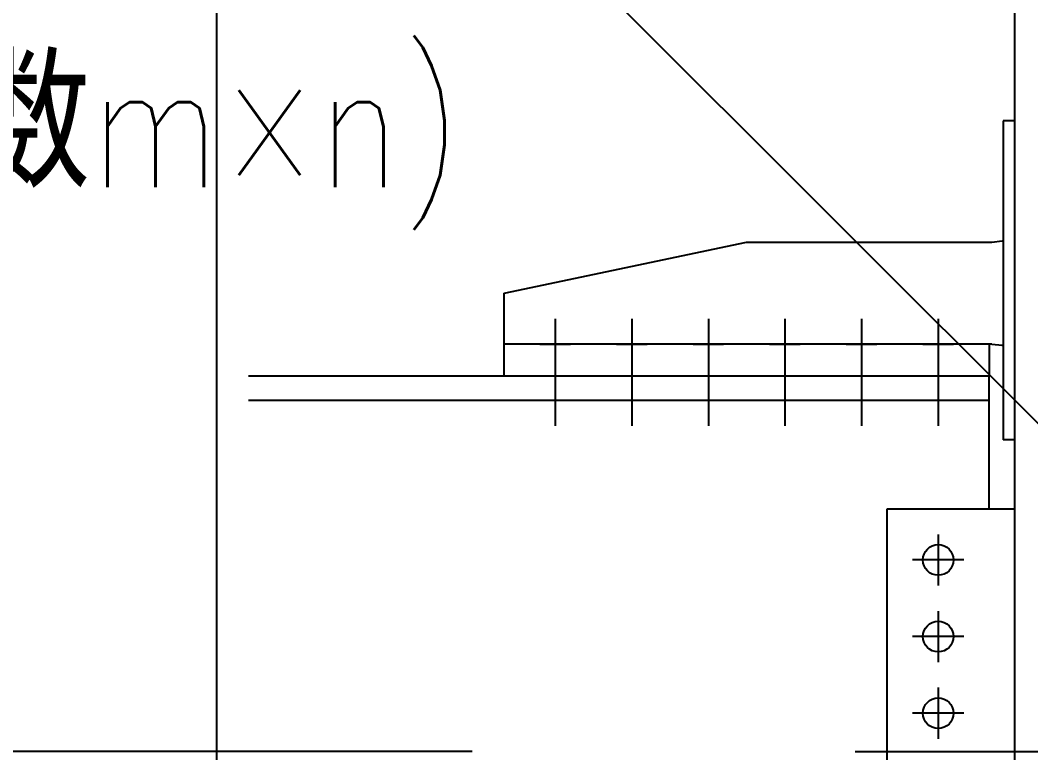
# Model space of a CAD drawing. Extents: x -668440 to 1010955, y -1678500 to 210463.
# Drawn here: x -638547 to -630634, y -732663 to -726925 of the extents above; entities that cross this region are included whole.
import ezdxf
from ezdxf.enums import TextEntityAlignment as Align

# ---------------------------------------------------------------- set-up
doc = ezdxf.new("R2010")
doc.units = 0
doc.header["$MEASUREMENT"] = 0
doc.linetypes.add('CENTER', pattern=[2, 1.25, -0.25, 0.25, -0.25])
doc.layers.get('0').update_dxf_attribs({"color": 3, "linetype": 'CONTINUOUS'})
doc.layers.get('Defpoints').update_dxf_attribs({"color": 251, "linetype": 'CONTINUOUS'})
for name, color, linetype in [('Sプレート', 1, 'CONTINUOUS'), ('Sプレート文字', 1, 'CONTINUOUS'), ('Sボルト', 2, 'CONTINUOUS'), ('S大梁', 4, 'CONTINUOUS'), ('S柱', 4, 'CONTINUOUS'), ('S金物', 6, 'CONTINUOUS'), ('通り芯', 3, 'CENTER')]:
    doc.layers.add(name, color=color, linetype=linetype)
doc.styles.add('DRACAD', font='txt', dxfattribs={"width": 0.85, "bigfont": 'extfont2'})

# ---------------------------------------------------------------- blocks, each defined once
blk = doc.blocks.new('剛接合部C1Y')
at = {"layer": 'Defpoints'}
for p, q in [((-230770.77238, -376990), (-228970.77238, -378790)), ((-230270.77238, -377890), (-229470.77238, -377890))]:
    blk.add_line(p, q, dxfattribs=at)
blk.add_lwpolyline([(-230770.77238, -378790), (-230770.77238, -376990), (-228970.77238, -376990), (-228970.77238, -378790)], close=True, dxfattribs=at)
at = {"layer": 'Sプレート'}
for p, q in [((-230145.77238, -377396), (-230154.77238, -377396)), ((-230154.77238, -377396), (-230154.77238, -377646)), ((-230155.77238, -377490.137), (-230154.77238, -377489.94432)), ((-230155.77238, -377490.137), (-230154.77238, -377489.94432)), ((-230155.77238, -377571.863), (-230154.77238, -377572.05568)), ((-230155.77238, -377571.863), (-230154.77238, -377572.05568)), ((-230145.77238, -377646), (-230154.77238, -377646)), ((-230145.77238, -377646), (-230154.77238, -377646)), ((-230245.77238, -377700, -20), (-230145.77238, -377700, -20)), ((-230245.77238, -378080), (-230245.77238, -377700))]:
    blk.add_line(p, q, dxfattribs=at)
for centre in [(-230205.77238, -377740), (-230205.77238, -377800), (-230205.77238, -377860)]:
    blk.add_circle(centre, 12, dxfattribs=at)
at = {"layer": 'Sボルト'}
for p, q in [((-230505.77238, -377551), (-230505.77238, -377635)), ((-230445.77238, -377551), (-230445.77238, -377635)), ((-230385.77238, -377551), (-230385.77238, -377635)), ((-230325.77238, -377551), (-230325.77238, -377635)), ((-230265.77238, -377551), (-230265.77238, -377635)), ((-230205.77238, -377551), (-230205.77238, -377635)), ((-230205.77238, -377720, -20), (-230205.77238, -377760, -20)), ((-230185.77238, -377740, -20), (-230225.77238, -377740, -20)), ((-230205.77238, -377740, 20), (-230205.77238, -377740, -60)), ((-230205.77238, -377755, 20), (-230205.77238, -377755, -60)), ((-230205.77238, -377780, -20), (-230205.77238, -377820, -20)), ((-230185.77238, -377800, -20), (-230225.77238, -377800, -20)), ((-230205.77238, -377800, 20), (-230205.77238, -377800, -60)), ((-230205.77238, -377840, -20), (-230205.77238, -377880, -20)), ((-230185.77238, -377860, -20), (-230225.77238, -377860, -20)), ((-230205.77238, -377860, 20), (-230205.77238, -377860, -60))]:
    blk.add_line(p, q, dxfattribs=at)
at = {"layer": 'S大梁'}
for p, q in [((-230165.77238, -377596), (-230745.77238, -377596)), ((-230165.77238, -377700), (-230165.77238, -377596)), ((-230165.77238, -377615), (-230745.77238, -377615))]:
    blk.add_line(p, q, dxfattribs=at)
at = {"layer": 'S柱'}
blk.add_line((-230145.77238, -378790), (-230145.77238, -376990), dxfattribs=at)
at = {"layer": 'S金物'}
for p, q in [((-230545.77238, -377531), (-230355.77238, -377491)), ((-230355.77238, -377491), (-230163.77238, -377491)), ((-230163.77238, -377491), (-230155.77238, -377490.137)), ((-230545.77238, -377596), (-230545.77238, -377531)), ((-230163.77238, -377571), (-230545.77238, -377571)), ((-230165.77238, -377571), (-230165.77238, -377596)), ((-230163.77238, -377571), (-230155.77238, -377571.863))]:
    blk.add_line(p, q, dxfattribs=at)
at = {"layer": 'S金物', "extrusion": (0, -1, 6.12323e-17)}
for centre in [(-230505.77238, 0, 377571), (-230445.77238, 0, 377571), (-230385.77238, 0, 377571), (-230325.77238, 0, 377571), (-230265.77238, 0, 377571), (-230205.77238, 0, 377571)]:
    blk.add_circle(centre, 12, dxfattribs=at)
at = {"layer": '通り芯', "linetype": 'CENTER', "ltscale": 1800}
blk.add_line((-226970.77238, -377890), (-232770.77238, -377890), dxfattribs=at)
at = {"layer": 'Sプレート文字', "style": 'DRACAD', "width": 0.8}
blk.add_text('(ボルト本数m×n)', height=100, dxfattribs=at).set_placement((-231357.97402, -377398.10773), align=Align.MIDDLE_LEFT)

msp = doc.modelspace()

# ---------------------------------------------------------------- block references
at = {"xscale": 10, "yscale": 10, "zscale": 10}
msp.add_blockref('剛接合部C1Y', (1670698.6842, 3046247.35843, 5600), dxfattribs=at)

doc.saveas('drawing.dxf')
